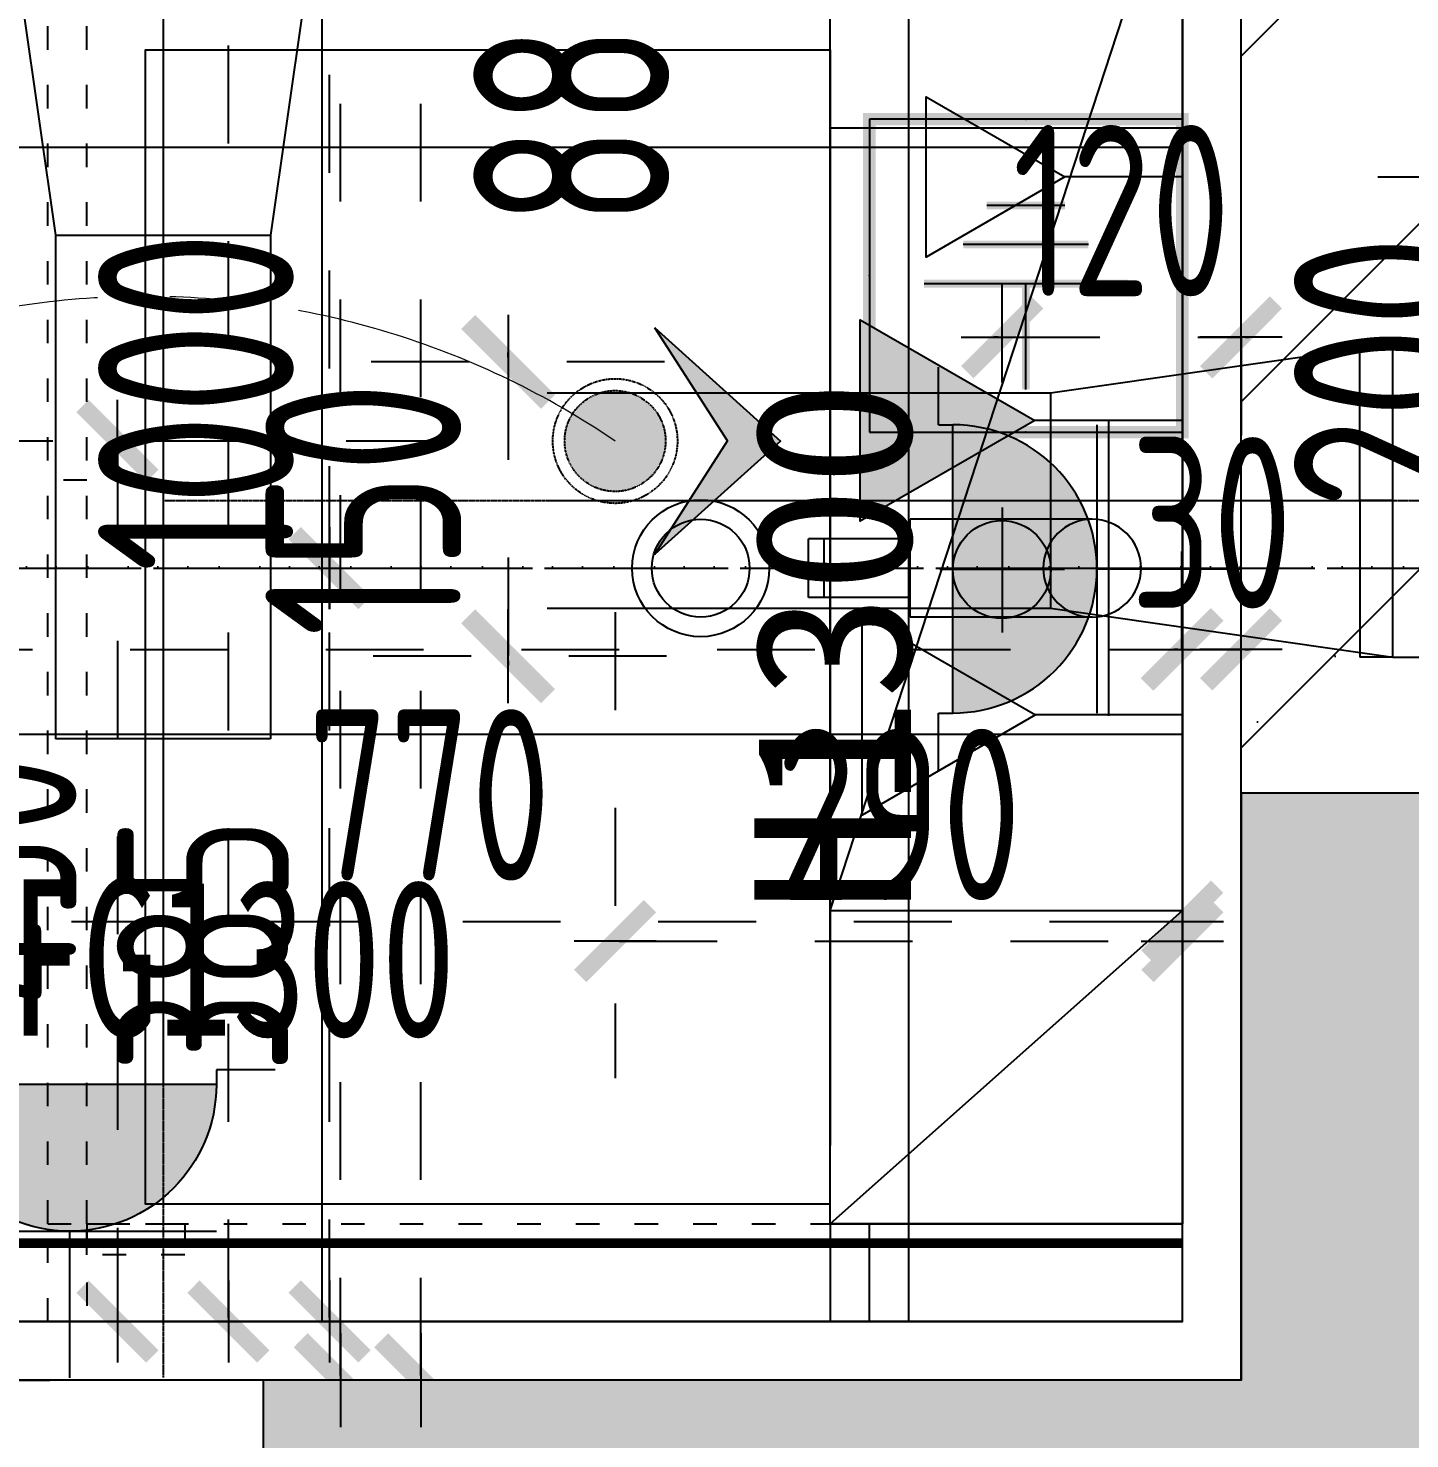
# Model space of a CAD drawing. Extents: x 133656 to 214778, y 12424 to 51506.
# Drawn here: x 161876 to 162582, y 20270 to 20991 of the extents above; entities that cross this region are included whole.
import ezdxf
from ezdxf.enums import TextEntityAlignment as Align

# ---------------------------------------------------------------- set-up
doc = ezdxf.new("R2010")
doc.units = 0
doc.header["$MEASUREMENT"] = 0
for name, pattern in [('ACAD_ISO03W100', [30, 12, -18]), ('CENTER2', [1.125, 0.75, -0.125, 0.125, -0.125]), ('DASH', [0.35, 0.25, -0.1]), ('图案填充', [66.863653, 0, -20.558844, 0, -15.145704, 0, -15.145704, 0, -16.013401]), ('图纸索引线', [1.414175, 0.440583, -0.082865, 0.082865, -0.092515, 0.440583, -0.082865, 0.082865, -0.109034]), ('家具虚线平面', [100, 50, -50]), ('索引', [26.102844, 8.811668, -1.657301, 1.657301, -1.850304, 8.811668, -1.657301, 1.657301])]:
    doc.linetypes.add(name, pattern=pattern)
doc.layers.get('Defpoints').update_dxf_attribs({"color": 8})
for name, color, linetype in [('A-HATH', 8, 'Continuous'), ('B4.装修完成面', 112, 'Continuous'), ('B6.新建墙体定位', 203, 'Continuous'), ('B9.完成面定位', 203, 'Continuous'), ('E1.地面-(平面图)', 136, 'Continuous'), ('F5.洁具层', 133, 'Continuous'), ('G3.天花灯具', 52, 'Continuous'), ('G4.天花灯位', 71, 'Continuous'), ('G5.天花看线', 152, 'Continuous'), ('H3.顶面烟感', 102, 'Continuous'), ('K2.强电插座', 132, 'Continuous'), ('PS-中文', 50, 'Continuous'), ('PUB_HATCH', 8, 'Continuous'), ('WALL', 6, 'Continuous'), ('wf2水点排水', 1, 'Continuous'), ('WF2水点标注', 1, 'Continuous'), ('暖-风-平面图-回风-中心线', 5, 'CENTER2'), ('暖-风-平面图-回风-风管', 6, 'ByLayer'), ('暖-风-平面图-新风-中心线', 5, 'CENTER2'), ('暖-风-平面图-新风-端线', 2, 'ByLayer'), ('暖-风-平面图-新风-风管', 3, 'ByLayer'), ('给排水', 4, 'Continuous'), ('铝扣板龙骨', 2, 'Continuous')]:
    doc.layers.add(name, color=color, linetype=linetype)
doc.layers.add('灯具连线', color=30, linetype='Continuous', lineweight=13)
doc.styles.add('_TEL_DIM', font='MYTXT', dxfattribs={"width": 0.8, "height": 3, "bigfont": 'HZTXT'})
doc.styles.add('标注数字', font='dim.shx', dxfattribs={"width": 0.8})
doc.styles.add('标题文字', font='')
doc.styles.get('标题文字').set_extended_font_data('SimSun')
doc.dimstyles.new('设计2017', dxfattribs={"dimscale": 100, "dimtxt": 2.5, "dimasz": 0.06, "dimexe": 2, "dimexo": 2.5, "dimgap": 0.6, "dimtad": 1, "dimdec": 0, "dimrnd": 5, "dimzin": 0, "dimdsep": 46, "dimtxsty": '标注数字', "dimblk": 'HBA_DIMENSION_TICK', "dimcen": 0.125, "dimclrd": 44, "dimclre": 44, "dimclrt": 50, "dimadec": 0, "dimazin": 0, "dimtfac": 1, "dimtdec": 0, "dimtix": 1, "dimtmove": 0, "dimatfit": 3, "dimldrblk": 'HBA_Leader_Arrow', "dimfxl": 7, "dimfxlon": 1, "dimtvp": 1, "dimtolj": 1, "dimtzin": 0, "dimarcsym": 0})
pattern_1 = [(0, (160826.07, 20329.63), (0, 300), []), (90, (160826.07, 20329.63), (-300, 2e-14), [])]

# ---------------------------------------------------------------- blocks, each defined once
blk = doc.blocks.new('A$C4CA221D1')
at = {"layer": '给排水'}
blk.add_hatch(color=256, dxfattribs=at).paths.add_polyline_path([(1.308, 2.744), (-0.408, 2.744), (0.45, 1.258)])
for points in [[(0.45, 0), (0.45, 1.258), (1.308, 2.744), (-0.408, 2.744), (0.45, 1.258)], [(2.958, 0), (2.958, 1.25), (3.811, 2.728), (2.105, 2.728), (2.958, 1.25)], [(0.45, 0.629), (2.965, 0.629)], [(1.708, 0.629), (1.708, 0)]]:
    blk.add_lwpolyline(points, dxfattribs=at)
blk = doc.blocks.new('不间断电源')
h = blk.add_hatch(color=8)
h.dxf.hatch_style = 1
h.paths.add_polyline_path([(-70.31, 140.62, 1), (70.31, 140.62)])
for p, q in [((-98.44, 147.66), (-70.31, 147.66)), ((-70.31, 147.66), (-70.31, 140.62)), ((70.31, 147.66), (70.31, 140.62)), ((70.31, 147.66), (98.44, 147.66)), ((-70.31, 140.62), (70.31, 140.62)), ((70.31, 70.31), (-70.31, 70.31)), ((0, 70.31), (0, 0))]:
    blk.add_line(p, q)
blk.add_arc((0, 140.62), 70.31, 180, 0)
at = {"color": 1, "style": '标题文字'}
blk.add_attdef('REF.', (86.03, 32.62), '', height=70.9, dxfattribs=at)
blk = doc.blocks.new('$equip_U$00000061(216-PC)')
h = blk.add_hatch(color=256)
h.paths.add_polyline_path([(0.416, 0.816), (-0.416, 0.816), (-0.416, -0.016), (0.416, -0.016)])
h.paths.add_polyline_path([(-0.384, 0.784), (0.384, 0.784), (0.384, 0.016), (-0.384, 0.016)], flags=16)
for points in [[(-0.1, 0.5694), (0.1, 0.5694), (0.1, 0.5894), (-0.1, 0.5894)], [(-0.16, 0.4694), (0.16, 0.4694), (0.16, 0.4894), (-0.16, 0.4894)], [(-0.26, 0.3694), (0.26, 0.3694), (0.26, 0.3894), (-0.26, 0.3894)], [(0.01, 0.1094), (0.01, 0.3794), (-0.01, 0.3794), (-0.01, 0.1094)]]:
    blk.add_hatch(color=1).paths.add_polyline_path(points)
at = {"linetype": 'Continuous'}
for p, q in [((-0.4, 0), (-0.4, 0.8)), ((-0.4, 0.8), (0.4, 0.8)), ((0.4, 0.8), (0.4, 0)), ((0.4, 0), (-0.4, 0))]:
    blk.add_line(p, q, dxfattribs=at)
at = {"color": 1}
for p, q in [((-0.1, 0.5794), (0.1, 0.5794)), ((-0.16, 0.4794), (0.16, 0.4794)), ((-0.26, 0.3794), (0.26, 0.3794)), ((0, 0.1089), (0, 0.3794))]:
    blk.add_line(p, q, dxfattribs=at)
for p in [(0, 0.8), (-0.4, 0.4), (0.4, 0.4), (0, 0)]:
    blk.add_point(p)
at = {"color": 7, "style": '_TEL_DIM', "flags": 1}
blk.add_attdef('A', text='', height=0.00002, dxfattribs=at).set_placement((0, 0), align=Align.MIDDLE_CENTER)
blk = doc.blocks.new('HBA_DIMENSION_TICK')
at = {"color": 0, "linetype": 'ByBlock'}
for p, q in [((-10, 0), (0, 0)), ((0, 0), (10, 0))]:
    blk.add_line(p, q, dxfattribs=at)
at = {"color": 50, "linetype": 'ByBlock'}
blk.add_solid([(-10, -7), (-7, -10), (7, 10), (10, 7)], dxfattribs=at)
blk = doc.blocks.new('*D153')
at = {"layer": 'Defpoints', "color": 0, "linetype": '家具虚线平面', "transparency": 16777216}
for p in [(162035.75, 21299.63), (162346.03, 21299.63), (162169.48, 20299.63)]:
    blk.add_point(p, dxfattribs=at)
at = {"layer": 'K2.强电插座', "color": 44, "linetype": '家具虚线平面', "lineweight": -2, "transparency": 16777216}
for p, q in [((162246.03, 21299.63), (161955.75, 21299.63)), ((162035.75, 20302.03), (162035.75, 21297.23)), ((162069.48, 20299.63), (161955.75, 20299.63))]:
    blk.add_line(p, q, dxfattribs=at)
at = {"layer": 'K2.强电插座', "color": 44, "linetype": '家具虚线平面', "lineweight": -2, "transparency": 16777216, "xscale": 2.4, "yscale": 2.4, "zscale": 2.4}
for p, rotation in [((162035.75, 21299.63), 90), ((162035.75, 20299.63), 270)]:
    blk.add_blockref('HBA_DIMENSION_TICK', p, dxfattribs=dict(at, rotation=rotation))
at = {"layer": 'K2.强电插座', "color": 50, "linetype": '家具虚线平面', "transparency": 16777216, "insert": (161961.75, 20799.63), "char_height": 100, "attachment_point": 5, "rotation": 90, "style": '标注数字'}
blk.add_mtext('\\A1;1000', dxfattribs=at)
blk = doc.blocks.new('HBA_Leader_Arrow')
at = {"color": 0, "linetype": 'ByBlock', "ltscale": 0.5}
blk.add_line((3.5, 0), (-10, 0), dxfattribs=at)
for points in [[(-10.99, 11.28), (-6.57, 14.38), (-0.55, 0), (3.5, 0)], [(-10.99, -11.28), (-6.57, -14.38), (-0.55, 0), (3.5, 0)]]:
    blk.add_solid(points, dxfattribs=at)
blk = doc.blocks.new('A$C19652AA9')
h = blk.add_hatch(color=0)
h.dxf.hatch_style = 1
h.paths.add_polyline_path([(31.9, 90.8), (90.2, 0.1), (31.9, -90.8), (132.6, 0)])
h = blk.add_hatch(color=0)
h.dxf.hatch_style = 1
edge = h.paths.add_edge_path()
edge.add_arc((0, 0), 40.5, 0, 360)
at = {"color": 0}
blk.add_lwpolyline([(31.9, 90.8), (132.6, 0), (31.9, -90.8), (90.2, 0.1)], close=True, dxfattribs=at)
at = {"color": 0, "linetype": '图纸索引线'}
for radius in [50, 40.5]:
    blk.add_circle((0, 0), radius, dxfattribs=at)
blk = doc.blocks.new('*D176')
at = {"layer": 'Defpoints', "color": 0, "linetype": '家具虚线平面', "transparency": 16777216}
for p in [(162496.07, 20714.63), (162450.88, 20299.63), (162887.8, 20299.63)]:
    blk.add_point(p, dxfattribs=at)
at = {"layer": 'K2.强电插座', "color": 44, "linetype": '家具虚线平面', "lineweight": -2, "transparency": 16777216}
for p, q in [((162607.8, 20714.63), (162967.8, 20714.63)), ((162887.8, 20712.23), (162887.8, 20302.03)), ((162607.8, 20299.63), (162967.8, 20299.63))]:
    blk.add_line(p, q, dxfattribs=at)
at = {"layer": 'K2.强电插座', "color": 44, "linetype": '家具虚线平面', "lineweight": -2, "transparency": 16777216, "xscale": 2.4, "yscale": 2.4, "zscale": 2.4}
for p, rotation in [((162887.8, 20714.63), 90), ((162887.8, 20299.63), 270)]:
    blk.add_blockref('HBA_DIMENSION_TICK', p, dxfattribs=dict(at, rotation=rotation))
at = {"layer": 'K2.强电插座', "color": 50, "linetype": '家具虚线平面', "transparency": 16777216, "insert": (162813.8, 20507.13), "char_height": 100, "attachment_point": 5, "rotation": 90, "style": '标注数字'}
blk.add_mtext('\\A1;415', dxfattribs=at)
blk = doc.blocks.new('*D194')
at = {"layer": 'Defpoints', "color": 0, "linetype": '家具虚线平面', "transparency": 16777216}
for p in [(162301.41, 20820.08), (162121.34, 20669.63), (162302.41, 20669.63)]:
    blk.add_point(p, dxfattribs=at)
at = {"layer": 'WF2水点标注', "color": 44, "linetype": '家具虚线平面', "lineweight": -2, "transparency": 16777216}
for p, q in [((162121.34, 20822.48), (162121.34, 20824.88)), ((162201.41, 20820.08), (162041.34, 20820.08)), ((162121.34, 20820.08), (162121.34, 20669.63)), ((162202.41, 20669.63), (162041.34, 20669.63)), ((162121.34, 20667.23), (162121.34, 20664.83))]:
    blk.add_line(p, q, dxfattribs=at)
at = {"layer": 'WF2水点标注', "color": 44, "linetype": '家具虚线平面', "lineweight": -2, "transparency": 16777216, "xscale": 2.4, "yscale": 2.4, "zscale": 2.4}
for p, rotation in [((162121.34, 20820.08), 270), ((162121.34, 20669.63), 90)]:
    blk.add_blockref('HBA_DIMENSION_TICK', p, dxfattribs=dict(at, rotation=rotation))
at = {"layer": 'WF2水点标注', "color": 50, "linetype": '家具虚线平面', "transparency": 16777216, "insert": (162047.34, 20744.86), "char_height": 100, "attachment_point": 5, "rotation": 90, "style": '标注数字'}
blk.add_mtext('\\A1;150', dxfattribs=at)
blk = doc.blocks.new('*D195')
at = {"layer": 'Defpoints', "color": 0, "linetype": '家具虚线平面', "transparency": 16777216}
for p in [(162496.07, 20714.63), (162496.07, 20299.63), (162902.21, 20299.63)]:
    blk.add_point(p, dxfattribs=at)
at = {"layer": 'WF2水点标注', "color": 44, "linetype": '家具虚线平面', "lineweight": -2, "transparency": 16777216}
for p, q in [((162622.21, 20714.63), (162982.21, 20714.63)), ((162902.21, 20712.23), (162902.21, 20302.03)), ((162622.21, 20299.63), (162982.21, 20299.63))]:
    blk.add_line(p, q, dxfattribs=at)
at = {"layer": 'WF2水点标注', "color": 44, "linetype": '家具虚线平面', "lineweight": -2, "transparency": 16777216, "xscale": 2.4, "yscale": 2.4, "zscale": 2.4}
for p, rotation in [((162902.21, 20714.63), 90), ((162902.21, 20299.63), 270)]:
    blk.add_blockref('HBA_DIMENSION_TICK', p, dxfattribs=dict(at, rotation=rotation))
at = {"layer": 'WF2水点标注', "color": 50, "linetype": '家具虚线平面', "transparency": 16777216, "insert": (162828.21, 20507.13), "char_height": 100, "attachment_point": 5, "rotation": 90, "style": '标注数字'}
blk.add_mtext('\\A1;415', dxfattribs=at)
blk = doc.blocks.new('*D200')
at = {"layer": 'Defpoints', "color": 0, "linetype": '家具虚线平面', "transparency": 16777216}
for p in [(162466.07, 22249.63), (162902.21, 22249.63), (162696.07, 20714.63)]:
    blk.add_point(p, dxfattribs=at)
at = {"layer": 'WF2水点标注', "color": 44, "linetype": '家具虚线平面', "lineweight": -2, "transparency": 16777216}
for p, q in [((162622.21, 22249.63), (162982.21, 22249.63)), ((162902.21, 20717.03), (162902.21, 22247.23)), ((162796.07, 20714.63), (162982.21, 20714.63))]:
    blk.add_line(p, q, dxfattribs=at)
at = {"layer": 'WF2水点标注', "color": 44, "linetype": '家具虚线平面', "lineweight": -2, "transparency": 16777216, "xscale": 2.4, "yscale": 2.4, "zscale": 2.4}
for p, rotation in [((162902.21, 22249.63), 90), ((162902.21, 20714.63), 270)]:
    blk.add_blockref('HBA_DIMENSION_TICK', p, dxfattribs=dict(at, rotation=rotation))
at = {"layer": 'WF2水点标注', "color": 50, "linetype": '家具虚线平面', "transparency": 16777216, "insert": (162828.21, 21482.13), "char_height": 100, "attachment_point": 5, "rotation": 90, "style": '标注数字'}
blk.add_mtext('\\A1;1535', dxfattribs=at)
blk = doc.blocks.new('结构')
at = {"layer": 'A-HATH'}
blk.add_hatch(color=256, dxfattribs=at).paths.add_polyline_path([(-200, -450), (-200, -750), (-700, -750), (-700, -950), (0, -950), (0, -450)], flags=0)
at = {"layer": 'WALL'}
blk.add_lwpolyline([(-200, -450), (-200, -750), (-700, -750), (-700, -950), (0, -950), (0, -450), (-200, -450)], close=True, dxfattribs=at)
blk = doc.blocks.new('*D209')
at = {"layer": 'Defpoints', "color": 0, "linetype": '家具虚线平面', "transparency": 16777216}
for p in [(162466.07, 20914.63), (162647.14, 20914.63), (162496.07, 20714.63)]:
    blk.add_point(p, dxfattribs=at)
at = {"layer": 'WF2水点标注', "color": 44, "linetype": '家具虚线平面', "lineweight": -2, "transparency": 16777216}
for p, q in [((162566.07, 20914.63), (162727.14, 20914.63)), ((162647.14, 20917.03), (162647.14, 20919.43)), ((162647.14, 20714.63), (162647.14, 20914.63)), ((162596.07, 20714.63), (162727.14, 20714.63)), ((162647.14, 20712.23), (162647.14, 20709.83))]:
    blk.add_line(p, q, dxfattribs=at)
at = {"layer": 'WF2水点标注', "color": 44, "linetype": '家具虚线平面', "lineweight": -2, "transparency": 16777216, "xscale": 2.4, "yscale": 2.4, "zscale": 2.4}
for p, rotation in [((162647.14, 20914.63), 270), ((162647.14, 20714.63), 90)]:
    blk.add_blockref('HBA_DIMENSION_TICK', p, dxfattribs=dict(at, rotation=rotation))
at = {"layer": 'WF2水点标注', "color": 50, "linetype": '家具虚线平面', "transparency": 16777216, "insert": (162573.14, 20814.63), "char_height": 100, "attachment_point": 5, "rotation": 90, "style": '标注数字'}
blk.add_mtext('\\A1;200', dxfattribs=at)
blk = doc.blocks.new('*D319')
at = {"layer": 'Defpoints', "color": 0, "linetype": '家具虚线平面', "transparency": 16777216}
for p in [(162466.07, 20864.16), (162887.8, 20864.16), (162496.07, 20714.28)]:
    blk.add_point(p, dxfattribs=at)
at = {"layer": 'K2.强电插座', "color": 44, "linetype": '家具虚线平面', "lineweight": -2, "transparency": 16777216}
for p, q in [((162607.8, 20864.16), (162967.8, 20864.16)), ((162887.8, 20866.56), (162887.8, 20868.96)), ((162887.8, 20714.28), (162887.8, 20864.16)), ((162607.8, 20714.28), (162967.8, 20714.28)), ((162887.8, 20711.88), (162887.8, 20709.48))]:
    blk.add_line(p, q, dxfattribs=at)
at = {"layer": 'K2.强电插座', "color": 44, "linetype": '家具虚线平面', "lineweight": -2, "transparency": 16777216, "xscale": 2.4, "yscale": 2.4, "zscale": 2.4}
for p, rotation in [((162887.8, 20864.16), 270), ((162887.8, 20714.28), 90)]:
    blk.add_blockref('HBA_DIMENSION_TICK', p, dxfattribs=dict(at, rotation=rotation))
at = {"layer": 'K2.强电插座', "color": 50, "linetype": '家具虚线平面', "transparency": 16777216, "insert": (162813.8, 20789.22), "char_height": 100, "attachment_point": 5, "rotation": 90, "style": '标注数字'}
blk.add_mtext('\\A1;150', dxfattribs=at)
blk = doc.blocks.new('*D438')
at = {"layer": 'B6.新建墙体定位', "color": 44, "linetype": '家具虚线平面', "lineweight": -2, "transparency": 16777216}
for p, q in [((161837.05, 20331.73), (161837.05, 20333.83)), ((161837.05, 20329.63), (161907.05, 20329.63)), ((161837.05, 20299.63), (161837.05, 20329.63)), ((161837.05, 20299.63), (161907.05, 20299.63)), ((161837.05, 20297.53), (161837.05, 20295.43))]:
    blk.add_line(p, q, dxfattribs=at)
at = {"layer": 'Defpoints', "color": 0, "linetype": '家具虚线平面', "transparency": 16777216}
for p in [(161819.91, 20329.63), (161837.05, 20329.63), (161819.91, 20299.63)]:
    blk.add_point(p, dxfattribs=at)
at = {"layer": 'B6.新建墙体定位', "color": 44, "linetype": '家具虚线平面', "lineweight": -2, "transparency": 16777216, "xscale": 2.1, "yscale": 2.1, "zscale": 2.1}
for p, rotation in [((161837.05, 20329.63), 270), ((161837.05, 20299.63), 90)]:
    blk.add_blockref('HBA_DIMENSION_TICK', p, dxfattribs=dict(at, rotation=rotation))
at = {"layer": 'B6.新建墙体定位', "color": 50, "linetype": '家具虚线平面', "transparency": 16777216, "insert": (161772.3, 20314.63), "char_height": 87.5, "attachment_point": 5, "rotation": 90, "style": '标注数字'}
blk.add_mtext('\\A1;30', dxfattribs=at)
blk = doc.blocks.new('*D439')
at = {"layer": 'B6.新建墙体定位', "color": 44, "linetype": '家具虚线平面', "lineweight": -2, "transparency": 16777216}
for p, q in [((161837.05, 23569.63), (161907.05, 23569.63)), ((161837.05, 20331.73), (161837.05, 23567.53)), ((161837.05, 20329.63), (161907.05, 20329.63))]:
    blk.add_line(p, q, dxfattribs=at)
at = {"layer": 'Defpoints', "color": 0, "linetype": '家具虚线平面', "transparency": 16777216}
for p in [(161837.05, 23569.63), (161837.05, 23569.63), (161819.91, 20329.63)]:
    blk.add_point(p, dxfattribs=at)
at = {"layer": 'B6.新建墙体定位', "color": 44, "linetype": '家具虚线平面', "lineweight": -2, "transparency": 16777216, "xscale": 2.1, "yscale": 2.1, "zscale": 2.1}
for p, rotation in [((161837.05, 23569.63), 90), ((161837.05, 20329.63), 270)]:
    blk.add_blockref('HBA_DIMENSION_TICK', p, dxfattribs=dict(at, rotation=rotation))
at = {"layer": 'B6.新建墙体定位', "color": 50, "linetype": '家具虚线平面', "transparency": 16777216, "insert": (161772.3, 21949.63), "char_height": 87.5, "attachment_point": 5, "rotation": 90, "style": '标注数字'}
blk.add_mtext('\\A1;3240', dxfattribs=at)
blk = doc.blocks.new('*D443')
at = {"layer": 'B6.新建墙体定位', "color": 44, "linetype": '家具虚线平面', "lineweight": -2, "transparency": 16777216}
for p, q in [((161696.07, 20434.45), (161696.07, 20604.04)), ((162466.07, 20464.45), (162466.07, 20604.04)), ((161698.17, 20534.04), (162463.97, 20534.04))]:
    blk.add_line(p, q, dxfattribs=at)
at = {"layer": 'Defpoints', "color": 0, "linetype": '家具虚线平面', "transparency": 16777216}
for p in [(162466.07, 20534.04), (162466.07, 20376.95), (161696.07, 20346.95)]:
    blk.add_point(p, dxfattribs=at)
at = {"layer": 'B6.新建墙体定位', "color": 44, "linetype": '家具虚线平面', "lineweight": -2, "transparency": 16777216, "xscale": 2.1, "yscale": 2.1, "zscale": 2.1, "rotation": 180}
blk.add_blockref('HBA_DIMENSION_TICK', (161696.07, 20534.04), dxfattribs=at)
at = {"layer": 'B6.新建墙体定位', "color": 44, "linetype": '家具虚线平面', "lineweight": -2, "transparency": 16777216, "xscale": 2.1, "yscale": 2.1, "zscale": 2.1}
blk.add_blockref('HBA_DIMENSION_TICK', (162466.07, 20534.04), dxfattribs=at)
at = {"layer": 'B6.新建墙体定位', "color": 50, "linetype": '家具虚线平面', "transparency": 16777216, "insert": (162081.07, 20598.79), "char_height": 87.5, "attachment_point": 5, "style": '标注数字'}
blk.add_mtext('\\A1;770', dxfattribs=at)
blk = doc.blocks.new('*D445')
at = {"layer": 'B6.新建墙体定位', "color": 44, "linetype": '家具虚线平面', "lineweight": -2, "transparency": 16777216}
for p, q in [((160826.07, 20673.13), (160826.07, 20743.13)), ((162466.07, 20673.13), (162466.07, 20743.13)), ((160828.17, 20673.13), (162463.97, 20673.13))]:
    blk.add_line(p, q, dxfattribs=at)
at = {"layer": 'Defpoints', "color": 0, "linetype": '家具虚线平面', "transparency": 16777216}
for p in [(160826.07, 20673.13), (162466.07, 20673.13), (162466.07, 20673.13)]:
    blk.add_point(p, dxfattribs=at)
at = {"layer": 'B6.新建墙体定位', "color": 44, "linetype": '家具虚线平面', "lineweight": -2, "transparency": 16777216, "xscale": 2.1, "yscale": 2.1, "zscale": 2.1, "rotation": 180}
blk.add_blockref('HBA_DIMENSION_TICK', (160826.07, 20673.13), dxfattribs=at)
at = {"layer": 'B6.新建墙体定位', "color": 44, "linetype": '家具虚线平面', "lineweight": -2, "transparency": 16777216, "xscale": 2.1, "yscale": 2.1, "zscale": 2.1}
blk.add_blockref('HBA_DIMENSION_TICK', (162466.07, 20673.13), dxfattribs=at)
at = {"layer": 'B6.新建墙体定位', "color": 50, "linetype": '家具虚线平面', "transparency": 16777216, "insert": (161646.07, 20737.88), "char_height": 87.5, "attachment_point": 5, "style": '标注数字'}
blk.add_mtext('\\A1;1640', dxfattribs=at)
blk = doc.blocks.new('*D446')
at = {"layer": 'B6.新建墙体定位', "color": 44, "linetype": '家具虚线平面', "lineweight": -2, "transparency": 16777216}
for p, q in [((162465.83, 20673.13), (162465.83, 20743.13)), ((162496.07, 20673.13), (162496.07, 20743.13)), ((162463.73, 20673.13), (162461.63, 20673.13)), ((162465.83, 20673.13), (162496.07, 20673.13)), ((162498.17, 20673.13), (162500.27, 20673.13))]:
    blk.add_line(p, q, dxfattribs=at)
at = {"layer": 'Defpoints', "color": 0, "linetype": '家具虚线平面', "transparency": 16777216}
for p in [(162465.83, 20673.13), (162496.07, 20673.13), (162496.07, 20673.13)]:
    blk.add_point(p, dxfattribs=at)
at = {"layer": 'B6.新建墙体定位', "color": 44, "linetype": '家具虚线平面', "lineweight": -2, "transparency": 16777216, "xscale": 2.1, "yscale": 2.1, "zscale": 2.1}
blk.add_blockref('HBA_DIMENSION_TICK', (162465.83, 20673.13), dxfattribs=at)
at = {"layer": 'B6.新建墙体定位', "color": 44, "linetype": '家具虚线平面', "lineweight": -2, "transparency": 16777216, "xscale": 2.1, "yscale": 2.1, "zscale": 2.1, "rotation": 180}
blk.add_blockref('HBA_DIMENSION_TICK', (162496.07, 20673.13), dxfattribs=at)
at = {"layer": 'B6.新建墙体定位', "color": 50, "linetype": '家具虚线平面', "transparency": 16777216, "insert": (162480.95, 20737.88), "char_height": 87.5, "attachment_point": 5, "style": '标注数字'}
blk.add_mtext('\\A1;30', dxfattribs=at)
blk = doc.blocks.new('*D521')
at = {"layer": 'B9.完成面定位', "color": 44, "linetype": '家具虚线平面', "lineweight": -2, "transparency": 16777216}
for p, q in [((162030.12, 20714.63), (162100.12, 20714.63)), ((162030.12, 20331.73), (162030.12, 20712.53)), ((162030.12, 20329.63), (162100.12, 20329.63))]:
    blk.add_line(p, q, dxfattribs=at)
at = {"layer": 'Defpoints', "color": 0, "linetype": '家具虚线平面', "transparency": 16777216}
for p in [(161992.22, 20714.63), (162030.12, 20714.63), (161992.22, 20329.63)]:
    blk.add_point(p, dxfattribs=at)
at = {"layer": 'B9.完成面定位', "color": 44, "linetype": '家具虚线平面', "lineweight": -2, "transparency": 16777216, "xscale": 2.1, "yscale": 2.1, "zscale": 2.1}
for p, rotation in [((162030.12, 20714.63), 90), ((162030.12, 20329.63), 270)]:
    blk.add_blockref('HBA_DIMENSION_TICK', p, dxfattribs=dict(at, rotation=rotation))
at = {"layer": 'B9.完成面定位', "color": 50, "linetype": '家具虚线平面', "transparency": 16777216, "insert": (161965.37, 20522.13), "char_height": 87.5, "attachment_point": 5, "rotation": 90, "style": '标注数字'}
blk.add_mtext('\\A1;385', dxfattribs=at)
blk = doc.blocks.new('*D522')
at = {"layer": 'B9.完成面定位', "color": 44, "linetype": '家具虚线平面', "lineweight": -2, "transparency": 16777216}
for p, q in [((162030.12, 22249.63), (162100.12, 22249.63)), ((162030.12, 20716.73), (162030.12, 22247.53)), ((162030.12, 20714.63), (162100.12, 20714.63))]:
    blk.add_line(p, q, dxfattribs=at)
at = {"layer": 'Defpoints', "color": 0, "linetype": '家具虚线平面', "transparency": 16777216}
for p in [(162030.12, 22249.63), (162030.12, 22249.63), (161992.22, 20714.63)]:
    blk.add_point(p, dxfattribs=at)
at = {"layer": 'B9.完成面定位', "color": 44, "linetype": '家具虚线平面', "lineweight": -2, "transparency": 16777216, "xscale": 2.1, "yscale": 2.1, "zscale": 2.1}
for p, rotation in [((162030.12, 22249.63), 90), ((162030.12, 20714.63), 270)]:
    blk.add_blockref('HBA_DIMENSION_TICK', p, dxfattribs=dict(at, rotation=rotation))
at = {"layer": 'B9.完成面定位', "color": 50, "linetype": '家具虚线平面', "transparency": 16777216, "insert": (161965.37, 21482.13), "char_height": 87.5, "attachment_point": 5, "rotation": 90, "style": '标注数字'}
blk.add_mtext('\\A1;1535', dxfattribs=at)
blk = doc.blocks.new('*D543')
at = {"layer": 'Defpoints', "color": 0, "linetype": '家具虚线平面', "transparency": 16777216}
for p in [(162496.07, 20893.61), (162496.07, 20832.64), (162373.95, 20722.02)]:
    blk.add_point(p, dxfattribs=at)
at = {"layer": 'wf2水点排水', "color": 44, "linetype": '家具虚线平面', "lineweight": -2, "transparency": 16777216}
for p, q in [((162373.95, 20809.52), (162373.95, 20902.64)), ((162371.85, 20832.64), (162369.75, 20832.64)), ((162373.95, 20832.64), (162496.07, 20832.64)), ((162496.07, 20832.64), (162496.07, 20762.64)), ((162498.17, 20832.64), (162500.27, 20832.64))]:
    blk.add_line(p, q, dxfattribs=at)
at = {"layer": 'wf2水点排水', "color": 44, "linetype": '家具虚线平面', "lineweight": -2, "transparency": 16777216, "xscale": 2.1, "yscale": 2.1, "zscale": 2.1}
blk.add_blockref('HBA_DIMENSION_TICK', (162373.95, 20832.64), dxfattribs=at)
at = {"layer": 'wf2水点排水', "color": 44, "linetype": '家具虚线平面', "lineweight": -2, "transparency": 16777216, "xscale": 2.1, "yscale": 2.1, "zscale": 2.1, "rotation": 180}
blk.add_blockref('HBA_DIMENSION_TICK', (162496.07, 20832.64), dxfattribs=at)
at = {"layer": 'wf2水点排水', "color": 50, "linetype": '家具虚线平面', "transparency": 16777216, "insert": (162435.01, 20897.39), "char_height": 87.5, "attachment_point": 5, "style": '标注数字'}
blk.add_mtext('\\A1;120', dxfattribs=at)
blk = doc.blocks.new('ps')
at = {"layer": '给排水', "linetype": 'ByBlock'}
for p, q in [((1081888.36, 265872.11), (1081888.36, 265935.96)), ((1081856.43, 265903.83), (1081920.28, 265903.83))]:
    blk.add_line(p, q, dxfattribs=at)
blk.add_circle((1081888.56, 265903.83), 25, dxfattribs=at)
blk = doc.blocks.new('*D577')
at = {"layer": 'B6.新建墙体定位', "color": 44, "linetype": '家具虚线平面', "lineweight": -2, "transparency": 16777216}
for p, q in [((162028.57, 22669.63), (161908.35, 22669.63)), ((161978.35, 20331.73), (161978.35, 22667.53)), ((162141.19, 20329.63), (161908.35, 20329.63))]:
    blk.add_line(p, q, dxfattribs=at)
at = {"layer": 'Defpoints', "color": 0, "linetype": '家具虚线平面', "transparency": 16777216}
for p in [(161978.35, 22669.63), (162116.07, 22669.63), (162228.69, 20329.63)]:
    blk.add_point(p, dxfattribs=at)
at = {"layer": 'B6.新建墙体定位', "color": 44, "linetype": '家具虚线平面', "lineweight": -2, "transparency": 16777216, "xscale": 2.1, "yscale": 2.1, "zscale": 2.1}
for p, rotation in [((161978.35, 22669.63), 90), ((161978.35, 20329.63), 270)]:
    blk.add_blockref('HBA_DIMENSION_TICK', p, dxfattribs=dict(at, rotation=rotation))
at = {"layer": 'B6.新建墙体定位', "color": 50, "linetype": '家具虚线平面', "transparency": 16777216, "insert": (161913.6, 21499.63), "char_height": 87.5, "attachment_point": 5, "rotation": 90, "style": '标注数字'}
blk.add_mtext('\\A1;2340', dxfattribs=at)
blk = doc.blocks.new('新风口')
at = {"layer": 'PS-中文', "linetype": 'ByBlock'}
for p, q in [((4015.43, 3024.91), (4015.43, 2824.91)), ((4240.49, 2918), (4440.49, 2918))]:
    blk.add_line(p, q, dxfattribs=at)
at = {"layer": '暖-风-平面图-回风-中心线'}
for points in [[(4015.43, 3641.55), (4015.43, 2469.68)], [(4015.43, 2918), (4795.72, 2918)]]:
    blk.add_lwpolyline(points, dxfattribs=at)
at = {"layer": '暖-风-平面图-回风-风管', "linetype": 'ByBlock'}
for points in [[(3935.43, 3228.63), (3960.43, 3053.63)], [(4095.43, 3228.63), (4070.43, 3053.63)], [(3960.43, 3053.63), (3960.43, 2796.19)], [(4070.43, 3053.63), (4070.43, 2796.19)], [(4469.21, 2973), (4644.21, 2998)], [(4211.76, 2973), (4469.21, 2973)], [(4211.76, 2863), (4469.21, 2863)], [(4469.21, 2863), (4644.21, 2838)]]:
    blk.add_lwpolyline(points, dxfattribs=at)
at = {"layer": '暖-风-平面图-回风-风管'}
for points in [[(4644.21, 2998), (4795.72, 2998)], [(4644.21, 2838), (4795.72, 2838)]]:
    blk.add_lwpolyline(points, dxfattribs=at)
at = {"layer": '暖-风-平面图-新风-中心线', "linetype": 'ByBlock'}
for points in [[(4015.43, 3228.63), (4015.43, 3053.63)], [(4015.43, 3053.63), (4015.43, 2796.19)], [(4211.76, 2918), (4469.21, 2918)], [(4469.21, 2918), (4644.21, 2918)], [(4644.21, 2918), (4627.24, 2918)], [(4015.43, 2796.19), (4015.43, 2621.19)]]:
    blk.add_lwpolyline(points, dxfattribs=at)
at = {"layer": '暖-风-平面图-新风-端线', "linetype": 'ByBlock'}
for points in [[(3960.43, 3053.63), (4070.43, 3053.63)], [(4627.24, 2918), (4627.24, 2998)], [(4644.21, 2838), (4644.21, 2998)], [(4469.21, 2973), (4469.21, 2863)], [(4627.24, 2918), (4627.24, 2838)], [(4070.43, 2796.19), (3960.43, 2796.19)]]:
    blk.add_lwpolyline(points, dxfattribs=at)
at = {"layer": '暖-风-平面图-新风-风管', "linetype": 'ByBlock'}
for points in [[(4644.21, 2998), (4627.24, 2998)], [(4644.21, 2838), (4627.24, 2838)]]:
    blk.add_lwpolyline(points, dxfattribs=at)
blk = doc.blocks.new('longtou')
at = {"layer": 'F5.洁具层', "color": 252}
for p, q in [((1103515.75, 259388.95), (1103515.75, 259440.99)), ((1103545.75, 259440.99), (1103515.75, 259440.99)), ((1103545.75, 259388.95), (1103545.75, 259440.99)), ((1103545.75, 259432.99), (1103515.75, 259432.99)), ((1103555.75, 259388.95), (1103505.75, 259388.95)), ((1103505.75, 259295.99), (1103505.75, 259388.95)), ((1103555.75, 259295.99), (1103555.75, 259388.95))]:
    blk.add_line(p, q, dxfattribs=at)
blk.add_circle((1103530.75, 259295.99), 25, dxfattribs=at)
blk = doc.blocks.new('*D646')
at = {"layer": 'Defpoints', "color": 0, "linetype": '家具虚线平面', "transparency": 16777216}
for p in [(162076.84, 21179.63), (162376.07, 21179.63), (162326.98, 20299.63)]:
    blk.add_point(p, dxfattribs=at)
at = {"layer": 'wf2水点排水', "color": 44, "linetype": '家具虚线平面', "lineweight": -2, "transparency": 16777216}
for p, q in [((162276.07, 21179.63), (161996.84, 21179.63)), ((162076.84, 20302.03), (162076.84, 21177.23)), ((162226.98, 20299.63), (161996.84, 20299.63))]:
    blk.add_line(p, q, dxfattribs=at)
at = {"layer": 'wf2水点排水', "color": 44, "linetype": '家具虚线平面', "lineweight": -2, "transparency": 16777216, "xscale": 2.4, "yscale": 2.4, "zscale": 2.4}
for p, rotation in [((162076.84, 21179.63), 90), ((162076.84, 20299.63), 270)]:
    blk.add_blockref('HBA_DIMENSION_TICK', p, dxfattribs=dict(at, rotation=rotation))
at = {"layer": 'wf2水点排水', "color": 50, "linetype": '家具虚线平面', "transparency": 16777216, "insert": (162153.93, 20964.32), "char_height": 100, "attachment_point": 5, "rotation": 90, "style": '标注数字'}
blk.add_mtext('\\A1;880', dxfattribs=at)
blk = doc.blocks.new('*D654')
at = {"layer": 'Defpoints', "color": 0, "linetype": '家具虚线平面', "transparency": 16777216}
for p in [(162176.07, 20779.63), (161921.63, 20329.63), (162176.07, 20329.63)]:
    blk.add_point(p, dxfattribs=at)
at = {"layer": 'G4.天花灯位', "color": 44, "linetype": '家具虚线平面', "lineweight": -2, "transparency": 16777216}
for p, q in [((162088.57, 20779.63), (161851.63, 20779.63)), ((161921.63, 20777.53), (161921.63, 20331.73)), ((162088.57, 20329.63), (161851.63, 20329.63))]:
    blk.add_line(p, q, dxfattribs=at)
at = {"layer": 'G4.天花灯位', "color": 44, "linetype": '家具虚线平面', "lineweight": -2, "transparency": 16777216, "xscale": 2.1, "yscale": 2.1, "zscale": 2.1}
for p, rotation in [((161921.63, 20779.63), 90), ((161921.63, 20329.63), 270)]:
    blk.add_blockref('HBA_DIMENSION_TICK', p, dxfattribs=dict(at, rotation=rotation))
at = {"layer": 'G4.天花灯位', "color": 50, "linetype": '家具虚线平面', "transparency": 16777216, "insert": (161856.88, 20554.63), "char_height": 87.5, "attachment_point": 5, "rotation": 90, "style": '标注数字'}
blk.add_mtext('\\A1;450', dxfattribs=at)
blk = doc.blocks.new('*D655')
at = {"layer": 'Defpoints', "color": 0, "linetype": '家具虚线平面', "transparency": 16777216}
for p in [(162176.07, 20779.63), (162466.07, 20779.63), (162466.07, 20524.04)]:
    blk.add_point(p, dxfattribs=at)
at = {"layer": 'G4.天花灯位', "color": 44, "linetype": '家具虚线平面', "lineweight": -2, "transparency": 16777216}
for p, q in [((162176.07, 20692.13), (162176.07, 20454.04)), ((162466.07, 20692.13), (162466.07, 20454.04)), ((162178.17, 20524.04), (162463.97, 20524.04))]:
    blk.add_line(p, q, dxfattribs=at)
at = {"layer": 'G4.天花灯位', "color": 44, "linetype": '家具虚线平面', "lineweight": -2, "transparency": 16777216, "xscale": 2.1, "yscale": 2.1, "zscale": 2.1, "rotation": 180}
blk.add_blockref('HBA_DIMENSION_TICK', (162176.07, 20524.04), dxfattribs=at)
at = {"layer": 'G4.天花灯位', "color": 44, "linetype": '家具虚线平面', "lineweight": -2, "transparency": 16777216, "xscale": 2.1, "yscale": 2.1, "zscale": 2.1}
blk.add_blockref('HBA_DIMENSION_TICK', (162466.07, 20524.04), dxfattribs=at)
at = {"layer": 'G4.天花灯位', "color": 50, "linetype": '家具虚线平面', "transparency": 16777216, "insert": (162321.07, 20588.79), "char_height": 87.5, "attachment_point": 5, "style": '标注数字'}
blk.add_mtext('\\A1;290', dxfattribs=at)

msp = doc.modelspace()

# ---------------------------------------------------------------- hatches: boundary and pattern name
at = {"layer": 'E1.地面-(平面图)'}
h = msp.add_hatch(dxfattribs=at)
h.set_pattern_fill('_USER', color=256, scale=300, double=1, pattern_type=0)
h.set_pattern_definition(pattern_1)
h.paths.add_polyline_path([(162466.07, 22669.63), (162116.07, 22669.63), (162116.07, 22669.63), (160826.07, 22669.63), (160826.07, 20329.63), (162466.07, 20329.63)])
at = {"layer": 'G5.天花看线'}
h = msp.add_hatch(dxfattribs=at)
h.set_pattern_fill('_USER', color=256, scale=300, double=1, pattern_type=0)
h.set_pattern_definition(pattern_1)
h.paths.add_polyline_path([(162466.07, 22669.63), (162116.07, 22669.63), (162116.07, 23569.63), (160826.07, 23569.63), (160826.07, 20329.63), (162466.07, 20329.63)])
at = {"layer": 'PUB_HATCH'}
h = msp.add_hatch(dxfattribs=at)
h.set_pattern_fill('钢筋混凝土', color=256, scale=50, style=0)
h.set_pattern_definition([(45, (220021.12, 1073.25), (-88.38835, 88.38835), []), (50, (220021.12, 1073.25), (358.6301, -31.376), [37.5, -412.5]), (355, (220021.1, 1073.25), (-69.3757, 376.096), [30, -330]), (100.4514, (220051, 1070.64), (289.2547, 344.7198), [31.87, -350.571]), (46.1842, (220021.1, 1173.25), (533.6205, -82.7595), [56.25, -618.75]), (96.6356, (220065.6, 1166.36), (467.3314, 487.059), [47.805, -525.8565]), (351.1842, (220021.1, 1173.25), (467.331, 487.0593), [45, -495]), (21, (220071.12, 1148.25), (298.4535, -201.3094), [37.5, -412.5]), (326, (220071.1, 1148.25), (121.6577, 362.575), [30, -330]), (71.4514, (220096, 1131.48), (420.1113, 161.2652), [31.87, -350.571]), (37.5, (220021.12, 1073.25), (6.07993, 166.44693), [0, -326, 0, -335, 0, -331.25]), (7.5, (220021.12, 1073.25), (131.53477, 197.20586), [0, -191, 0, -318.5, 0, -126.25]), (327.5, (219909.62, 1073.25), (266.91122, -11.27744), [0, -125, 0, -390, 0, -517.5]), (317.5, (219859.62, 1073.25), (291.5931, 50.0525), [0, -162.5, 0, -259, 0, -367.5])])
h.paths.add_polyline_path([(162696.07, 21599.48), (162496.07, 21599.48), (162496.07, 20599.63), (162696.07, 20599.63)])

# ---------------------------------------------------------------- linework, layer by layer
at = {"layer": 'B4.装修完成面'}
msp.add_lwpolyline([(161696.07, 20299.63), (161696.07, 20329.63), (162466.07, 20329.63), (162466.07, 22669.63), (162116.07, 22669.63), (162116.07, 23569.63), (160826.07, 23569.63), (160826.07, 20329.63), (160896.07, 20329.63), (160896.07, 20299.63)], dxfattribs=at)
at = {"layer": 'B9.完成面定位', "linetype": '家具虚线平面'}
msp.add_line((161540.03, 20714.63), (162899.61, 20714.63), dxfattribs=at)
at = {"layer": 'F5.洁具层', "color": 251, "linetype": 'ACAD_ISO03W100'}
for p, q in [((161886.03, 20379.63), (161886.03, 21089.63)), ((161906.03, 20379.63), (161906.03, 21089.63)), ((161906.03, 20759.63), (161886.03, 20759.63)), ((161886.03, 20379.63), (162465.57, 20379.63))]:
    msp.add_line(p, q, dxfattribs=at)
at = {"layer": 'F5.洁具层', "color": 3}
for p, q in [((162286.07, 20539.63), (162466.07, 21089.63)), ((162286.07, 20939.63), (162466.07, 20939.63)), ((162286.07, 20539.63), (162466.07, 20539.63)), ((162286.07, 20379.63), (162466.07, 20539.63)), ((162286.07, 20379.63), (162466.07, 20379.63))]:
    msp.add_line(p, q, dxfattribs=at)
for points in [[(162286.07, 20379.63), (162286.07, 21089.63), (162466.07, 21089.63), (162466.07, 20379.63)], [(162286.07, 20379.63), (162286.07, 20329.63), (162306.07, 20329.63), (162306.07, 20379.63)]]:
    msp.add_lwpolyline(points, close=True, dxfattribs=at)
at = {"layer": 'F5.洁具层'}
msp.add_lwpolyline([(162286.07, 20389.63), (161936.03, 20389.63), (161936.03, 20979.63), (162286.07, 20979.63), (162286.07, 20419.63)], dxfattribs=at)
at = {"layer": 'F5.洁具层', "color": 251, "linetype": 'ACAD_ISO03W100'}
for points in [[(161886.03, 20379.63), (161906.03, 20379.63), (161906.03, 20329.63), (161886.03, 20329.63)], [(161906.03, 20379.63), (161956.03, 20379.63), (161956.03, 20363.63), (161906.03, 20363.63)]]:
    msp.add_lwpolyline(points, close=True, dxfattribs=at)
at = {"layer": 'F5.洁具层'}
for radius in [35, 35, 25, 25]:
    msp.add_circle((162219.82, 20714.63), radius, dxfattribs=at)
at = {"layer": 'K2.强电插座', "linetype": '图案填充'}
msp.add_line((161502.86, 20715.28), (162784.77, 20715.28), dxfattribs=at)
at = {"layer": 'WALL'}
for q in [(162496.07, 22699.63), (161696.07, 20299.63)]:
    msp.add_line((162496.07, 20299.63), q, dxfattribs=at)
at = {"layer": 'wf2水点排水', "color": 2, "linetype": '图案填充'}
msp.add_line((161705.2, 20714.63), (162836.28, 20714.63), dxfattribs=at)
at = {"layer": 'WF2水点标注', "linetype": '家具虚线平面'}
msp.add_line((161283.82, 20714.63), (163128.13, 20714.63), dxfattribs=at)
at = {"layer": 'WF2水点标注', "color": 4}
msp.add_lwpolyline([(162466.07, 20914.63), (162406.07, 20914.63), (162335.14, 20873.68), (162335.14, 20955.58), (162406.07, 20914.63)], dxfattribs=at)
at = {"layer": '灯具连线', "linetype": '索引', "ltscale": 20}
msp.add_arc((161935.92, 20426.59), 426.98, 55.77429, 254.65653, dxfattribs=at)
at = {"layer": '铝扣板龙骨', "linetype": 'DASH', "ltscale": 100, "const_width": 5}
msp.add_lwpolyline([(162466.07, 20369.63), (160826.07, 20369.63)], dxfattribs=at)

# ---------------------------------------------------------------- block references
at = {"layer": 'F5.洁具层', "linetype": 'ByBlock', "xscale": -1, "rotation": 90}
msp.add_blockref('longtou', (421715.93, 1124245.38), dxfattribs=at)
at = {"layer": 'G3.天花灯具', "linetype": '图纸索引线', "xscale": 0.6369999999999999, "yscale": 0.6369999999999999, "zscale": 0.6369999999999999, "rotation": 0.001921887527780762}
msp.add_blockref('A$C19652AA9', (162176.08, 20779.63), dxfattribs=at)
at = {"layer": 'H3.顶面烟感'}
msp.add_blockref('新风口', (157929.52, 17831.25), dxfattribs=at)
at = {"layer": 'K2.强电插座', "xscale": -200, "yscale": 200, "zscale": 200}
msp.add_blockref('$equip_U$00000061(216-PC)', (162386.07, 20784.16), dxfattribs=at)
at = {"layer": 'K2.强电插座'}
ref = msp.add_blockref('不间断电源', (162496.07, 20714.28), dxfattribs=dict(at, xscale=1.047902467980463, yscale=1.047902467980463, zscale=1.047902467980463, rotation=90))
ref.add_attrib('REF.', 'H1300', (162327.28, 20538.72), dxfattribs={"layer": '0', "color": 1, "height": 80, "rotation": 90, "style": '标题文字'})
ref = msp.add_blockref('不间断电源', (161897.22, 20300.77), dxfattribs=dict(at, xscale=-1.066666666666561, yscale=1.066666666666561, zscale=1.066666666666561))
ref.add_attrib('REF.', 'FG1300', (161866.03, 20475.69), dxfattribs={"layer": '0', "color": 1, "height": 80, "style": '标题文字', "width": 0.7})
at = {"layer": 'WALL'}
msp.add_blockref('结构', (162696.07, 21049.63), dxfattribs=at)
at = {"layer": 'wf2水点排水', "rotation": 180}
msp.add_blockref('ps', (1244262.31, 286617.79), dxfattribs=at)
at = {"layer": 'WF2水点标注', "color": 2, "ltscale": 0.5, "xscale": -60, "yscale": 60, "zscale": 60, "rotation": 90}
msp.add_blockref('A$C4CA221D1', (162466.07, 20817.09), dxfattribs=at)

# ---------------------------------------------------------------- dimensions: what is measured, and where the dimension line sits
at = {"layer": 'B6.新建墙体定位', "linetype": '家具虚线平面'}
for base, p1, p2, angle, picture, middle in [((161837.05, 23569.63), (161819.91, 20329.63), (161837.05, 23569.63), 90, '*D439', (161772.3, 21949.63)), ((161978.35, 22669.63), (162228.69, 20329.63), (162116.07, 22669.63), 270, '*D577', (161913.6, 21499.63)), ((161837.05, 20329.63), (161819.91, 20299.63), (161819.91, 20329.63), 90, '*D438', (161772.3, 20314.63))]:
    dim = msp.add_linear_dim(base=base, p1=p1, p2=p2, angle=angle, dimstyle='设计2017', override={"dimscale": 35, "dimtmove": 1}, dxfattribs=at)
    dim.commit()
    dim.dimension.update_dxf_attribs({"geometry": picture, "text_midpoint": middle})
for base, p1, p2, picture, middle in [((162466.07, 20673.13), (160826.07, 20673.13), (162466.07, 20673.13), '*D445', (161646.07, 20737.88)), ((162496.07, 20673.13), (162465.83, 20673.13), (162496.07, 20673.13), '*D446', (162480.95, 20737.88)), ((162466.07, 20534.04), (161696.07, 20346.95), (162466.07, 20376.95), '*D443', (162081.07, 20598.79))]:
    dim = msp.add_linear_dim(base=base, p1=p1, p2=p2, dimstyle='设计2017', override={"dimscale": 35, "dimtmove": 1}, dxfattribs=at)
    dim.commit()
    dim.dimension.update_dxf_attribs({"geometry": picture, "text_midpoint": middle})
at = {"layer": 'B9.完成面定位', "linetype": '家具虚线平面'}
for base, p1, p2, picture, middle in [((162030.12, 22249.63), (161992.22, 20714.63), (162030.12, 22249.63), '*D522', (161965.37, 21482.13)), ((162030.12, 20714.63), (161992.22, 20329.63), (161992.22, 20714.63), '*D521', (161965.37, 20522.13))]:
    dim = msp.add_linear_dim(base=base, p1=p1, p2=p2, angle=90, dimstyle='设计2017', override={"dimscale": 35, "dimtmove": 1}, dxfattribs=at)
    dim.commit()
    dim.dimension.update_dxf_attribs({"geometry": picture, "text_midpoint": middle})
at = {"layer": 'G4.天花灯位', "linetype": '家具虚线平面'}
dim = msp.add_linear_dim(base=(161921.63, 20329.63), p1=(162176.07, 20779.63), p2=(162176.07, 20329.63), angle=90, dimstyle='设计2017', override={"dimscale": 35, "dimtmove": 1}, dxfattribs=at)
dim.commit()
dim.dimension.update_dxf_attribs({"geometry": '*D654', "text_midpoint": (161856.88, 20554.63)})
dim = msp.add_linear_dim(base=(162466.07, 20524.04), p1=(162176.07, 20779.63), p2=(162466.07, 20779.63), dimstyle='设计2017', override={"dimscale": 35, "dimtmove": 1}, dxfattribs=at)
dim.commit()
dim.dimension.update_dxf_attribs({"geometry": '*D655', "text_midpoint": (162321.07, 20588.79)})
at = {"layer": 'K2.强电插座', "linetype": '家具虚线平面'}
for base, p1, p2, angle, picture, middle in [((162035.75, 21299.63), (162169.48, 20299.63), (162346.03, 21299.63), 90, '*D153', (161961.75, 20799.63)), ((162887.8, 20864.16), (162496.07, 20714.28), (162466.07, 20864.16), 270, '*D319', (162813.8, 20789.22)), ((162887.8, 20299.63), (162496.07, 20714.63), (162450.88, 20299.63), 90, '*D176', (162813.8, 20507.13))]:
    dim = msp.add_linear_dim(base=base, p1=p1, p2=p2, angle=angle, dimstyle='设计2017', override={"dimscale": 40, "dimrnd": 0, "dimtmove": 2}, dxfattribs=at)
    dim.commit()
    dim.dimension.update_dxf_attribs({"geometry": picture, "text_midpoint": middle})
at = {"layer": 'wf2水点排水', "linetype": '家具虚线平面'}
dim = msp.add_linear_dim(base=(162076.84, 21179.63), p1=(162326.98, 20299.63), p2=(162376.07, 21179.63), angle=270, dimstyle='设计2017', override={"dimscale": 40, "dimrnd": 0, "dimtmove": 2}, dxfattribs=at)
dim.commit()
dim.dimension.update_dxf_attribs({"geometry": '*D646', "text_midpoint": (162153.93, 20964.32), "dimtype": 160})
dim = msp.add_linear_dim(base=(162496.07, 20832.64), p1=(162373.95, 20722.02), p2=(162496.07, 20893.61), dimstyle='设计2017', override={"dimscale": 35}, dxfattribs=at)
dim.commit()
dim.dimension.update_dxf_attribs({"geometry": '*D543', "text_midpoint": (162435.01, 20897.39)})
at = {"layer": 'WF2水点标注', "linetype": '家具虚线平面'}
for base, p1, p2, angle, picture, middle in [((162902.21, 22249.63), (162696.07, 20714.63), (162466.07, 22249.63), 270, '*D200', (162828.21, 21482.13)), ((162647.14, 20914.63), (162496.07, 20714.63), (162466.07, 20914.63), 270, '*D209', (162573.14, 20814.63)), ((162121.34, 20669.63), (162301.41, 20820.08), (162302.41, 20669.63), 90, '*D194', (162047.34, 20744.86)), ((162902.21, 20299.63), (162496.07, 20714.63), (162496.07, 20299.63), 90, '*D195', (162828.21, 20507.13))]:
    dim = msp.add_linear_dim(base=base, p1=p1, p2=p2, angle=angle, dimstyle='设计2017', override={"dimscale": 40, "dimrnd": 0, "dimtmove": 2}, dxfattribs=at)
    dim.commit()
    dim.dimension.update_dxf_attribs({"geometry": picture, "text_midpoint": middle})

doc.saveas('drawing.dxf')
